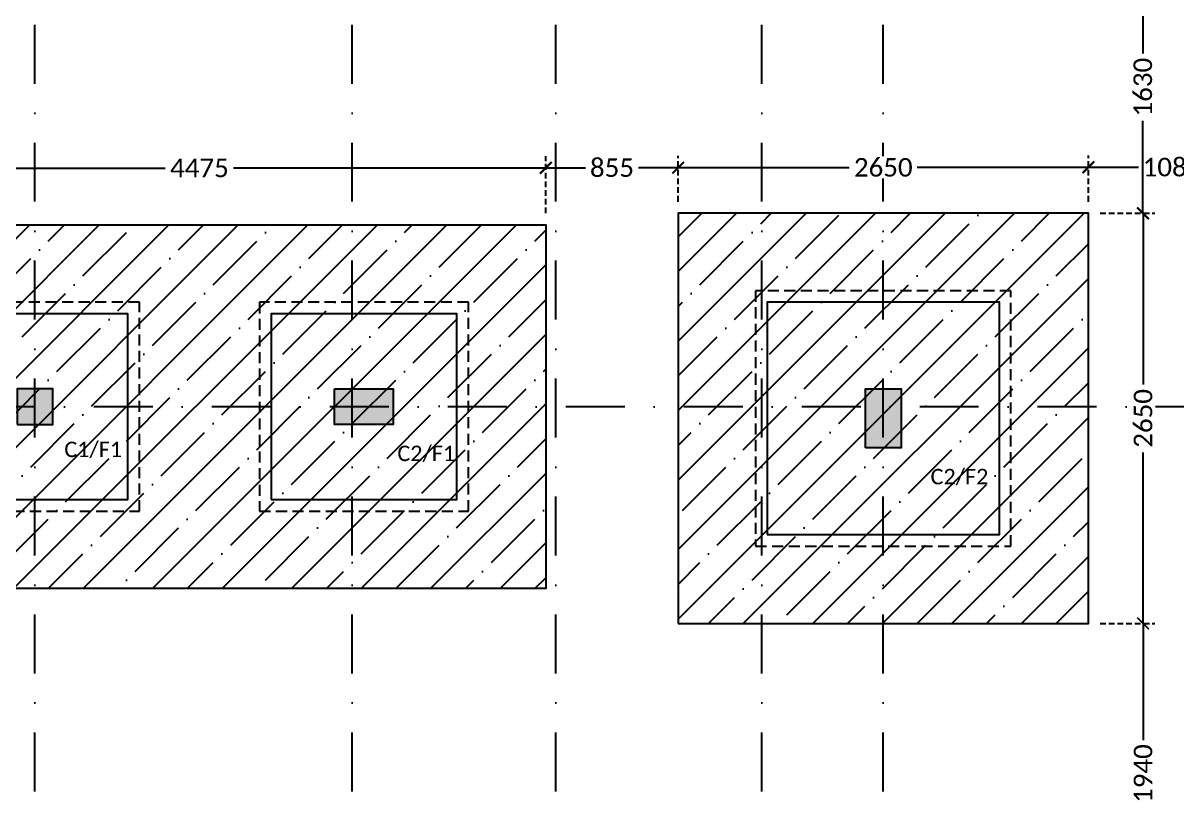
# Model space of a CAD drawing. Header units: millimetres. Extents: x -176651 to 388869, y -18959 to 486614.
# Drawn here: x 225611 to 233064, y 268263 to 273224 of the extents above; entities that cross this region are included whole.
import ezdxf
from ezdxf.xclip import XClip

# ---------------------------------------------------------------- set-up
doc = ezdxf.new("R2010")
doc.units = ezdxf.units.MM
doc.header["$LTSCALE"] = 150
doc.header["$XCLIPFRAME"] = 2
for name, pattern in [('3BHK-W(SB)$0$HIDDEN', [0.375, 0.25, -0.125]), ('DASHDOTX2', [50.8, 25.4, -12.7, 0, -12.7]), ('HIDDEN2', [4.7625, 3.175, -1.5875])]:
    doc.linetypes.add(name, pattern=pattern)
for name, color, linetype in [('ad-Column', 3, 'Continuous'), ('ad-Column Hatch', 125, 'Continuous'), ('ad-Footing line', 2, 'Continuous'), ('ad-Grid', 8, 'DASHDOTX2'), ('ad-PCC line', 8, 'HIDDEN2'), ('ad-Road', 2, 'Continuous'), ('ad-Road Hatch', 8, 'Continuous'), ('ad-Wall hatch', 8, 'Continuous')]:
    doc.layers.add(name, color=color, linetype=linetype)
for name, color, linetype, true_color in [('ad-Dimension', 5, 'Continuous', 0x0000ff), ('ad-Footing Excavation', 30, 'Continuous', 0xff7f00), ('ad-Foundation text', 6, 'Continuous', 0xff00ff)]:
    doc.layers.add(name, color=color, linetype=linetype, true_color=true_color)
doc.styles.get("Standard").update_dxf_attribs({"font": 'calibril.ttf'})
doc.dimstyles.new('A-75-DIM-INT (Framing)', dxfattribs={"dimscale": 100, "dimtxt": 1.6, "dimasz": 1, "dimexe": 1, "dimexo": 1, "dimgap": 0.5, "dimtad": 0, "dimdec": 0, "dimdsep": 46, "dimtxsty": 'Standard', "dimblk": 'ARCHTICK', "dimcen": 0.025, "dimclrd": 5, "dimclre": 5, "dimclrt": 256, "dimazin": 2, "dimtfac": 1, "dimtdec": 0, "dimtmove": 1, "dimatfit": 0, "dimldrblk": 'ARCHTICK', "dimfxl": 1, "dimfxlon": 1, "dimtfill": 1, "dimtolj": 1, "dimtzin": 0, "dimarcsym": 0})
pattern_1 = [(45, (-179236.65, -172034.9), (-224.5064, 224.5064), []), (45, (-179012.14, -172034.9), (-224.5064, 224.5064), [396.875, -79.375, 0, -79.375])]

# ---------------------------------------------------------------- blocks, each defined once
blk = doc.blocks.new('A$C4fb60e89')
at = {"layer": 'ad-Road Hatch', "ltscale": 5, "transparency": 33554687}
h = blk.add_hatch(dxfattribs=at)
h.set_pattern_fill('AR-HBONE', color=256, scale=15)
h.set_pattern_definition([(45, (-193247.7, -428758.8), (0, 2155.2615), [4572, -1524]), (135, (-192170.1, -427681.1), (2e-13, 2155.2615), [4572, -1524])])
h.paths.add_polyline_path([(175594.5, -250241), (169177.9, -249341.1), (167473.5, -249057.1), (167473.5, -138693.9), (101313.5, -138693.9), (101313.5, -199953.9), (101307.7, -237994.6), (101040.4, -268291), (101007.7, -280967.7), (101066.4, -293683.6), (101242.5, -311127.2), (100909.9, -319343.6), (100949.1, -333937.5), (100668.7, -366959.6), (100727.3, -390982.9), (100668.7, -404585.6), (100538.2, -420418.5), (100466.5, -428758.8), (92426.2, -427265.5), (92163.5, -427209.5), (92163.5, -321453.9), (24803.5, -321453.9), (24803.5, -412960.5), (15653.5, -411028.6), (15653.5, -321452.2), (-19535.1, -321452.2), (-34427.5, -319476.7), (-65207.4, -315394.6), (-171770.1, -301268.1), (-185853.9, -298333.1), (-193247.7, -296831.5), (-193244, -292907.6), (-191913.8, -285219.4), (-191838.8, -284678.8), (-183397.4, -286393.2), (-169722.9, -289242.8), (-53141.2, -304697.5), (-18730.1, -309262.2), (15653.3, -309262.2), (15653.5, 703.4), (24803.5, 1114.6), (24803.5, -129543.9), (92163.5, -129543.9), (92163.5, 15133.3), (101313.5, 17712.8), (101313.5, -129543.9), (167473.5, -129543.9), (167473.5, 35551.6), (175738, 37855), (175848.8, 28595.3), (175835.8, 25947.4), (175777.1, 14040.5), (175855.3, 2315.8), (175659.7, -18036.1), (175731.4, -34038.6), (175718.4, -46839.2), (175672.7, -63402.4), (175816.2, -82071.9), (175542.3, -106356), (175490.2, -124640.8), (175574.9, -145018.8), (175731.4, -168892), (175796.6, -181268.8), (175796.6, -192667.4), (175744.5, -208200.3), (175829.2, -223276.8), (175887.9, -234871.1)])
h.paths.add_polyline_path([(24803.5, -309263.9), (92163.5, -309263.9), (92163.5, -138693.9), (24803.5, -138693.9)], flags=16)
blk = doc.blocks.new("Plot's Boundary")
at = {"layer": 'ad-Road', "ltscale": 5}
blk.add_blockref('A$C4fb60e89', (191838.8, 428758.8), dxfattribs=at)
blk = doc.blocks.new('1625W_Grid')
at = {"layer": 'ad-Grid', "ltscale": 0.1}
for points in [[(3298.6, -3643.6), (3298.6, -3393.6), (2945, -3190), (2945, 15870), (3298.6, 16073.6), (3298.6, 16323.6)], [(7993.6, -3643.6), (7993.6, -3393.6), (7640, -3190), (7640, 15870), (7993.6, 16073.6), (7993.6, 16323.6)], [(4995, -3190), (4995, 15870)], [(6310, -3190), (6310, 15870)], [(8425, -3190), (8425, 15870)], [(15900, 4630), (-3780, 4630)]]:
    blk.add_lwpolyline(points, dxfattribs=at)
blk = doc.blocks.new('zw$6AA0')
at = {"layer": 'ad-Column Hatch', "transparency": 33554687}
h = blk.add_hatch(color=256, dxfattribs=at)
h.dxf.hatch_style = 1
h.paths.add_polyline_path([(0, -230), (380, -230), (380, 0), (0, 0)])
at = {"layer": 'ad-Column'}
blk.add_lwpolyline([(0, -230), (380, -230), (380, 0), (0, 0)], close=True, dxfattribs=at)
blk = doc.blocks.new('zw$C199')
at = {"layer": 'ad-Column Hatch', "transparency": 33554687}
h = blk.add_hatch(color=256, dxfattribs=at)
h.dxf.hatch_style = 1
h.paths.add_polyline_path([(0, 0), (230, 0), (230, 230), (0, 230)])
at = {"layer": 'ad-Column'}
blk.add_lwpolyline([(0, 0), (230, 0), (230, 230), (0, 230)], close=True, dxfattribs=at)
blk = doc.blocks.new('1625W_Columns')
at = {"layer": 'ad-Column', "rotation": 359.9999999999999}
blk.add_blockref('zw$C199', (2830, 4515), dxfattribs=at)
at = {"layer": 'ad-Column', "xscale": -1}
for p, rotation in [((4880, 4515), 180), ((8540, 4365), 270)]:
    blk.add_blockref('zw$6AA0', p, dxfattribs=dict(at, rotation=rotation))
blk = doc.blocks.new('A$C26f4352e')
at = {"layer": 'ad-Foundation text', "char_height": 100, "width": 349.312, "attachment_point": 5}
for s, insert in [('\\pxt5;C1/F1', (-8798.6, -9268.7)), ('\\pxt5;C2/F1', (-6647.1, -9294.5)), ('\\pxt5;C2/F2', (-3203, -9444.5))]:
    blk.add_mtext(s, dxfattribs=dict(at, insert=insert))
blk = doc.blocks.new('A$Cf8271b05')
at = {"layer": 'ad-Footing line'}
for points in [[(7675, -9585), (9175, -9585), (9175, -8085), (7675, -8085)], [(2345, -9360), (3545, -9360), (3545, -8160), (2345, -8160)], [(4470, -9360), (5670, -9360), (5670, -8160), (4470, -8160)]]:
    blk.add_lwpolyline(points, close=True, dxfattribs=at)
at = {"layer": 'ad-PCC line', "ltscale": 0.15}
for points in [[(7600, -9660), (9250, -9660), (9250, -8010), (7600, -8010)], [(2270, -9435), (3620, -9435), (3620, -8085), (2270, -8085)], [(4395, -9435), (5745, -9435), (5745, -8085), (4395, -8085)]]:
    blk.add_lwpolyline(points, close=True, dxfattribs=at)
blk = doc.blocks.new('1625W_Footing Layout')
ref = blk.add_blockref("Plot's Boundary", (0, 0))
XClip(ref).set_block_clipping_path([(211642.2775057808, 255014.8999686334), (255322.2775057808, 295064.8999686334)])
blk.add_blockref('1625W_Grid', (222742.3, 266114.9))
for name, p in [('A$Cf8271b05', (222742.3, 279504.9)), ('1625W_Columns', (222742.3, 266114.9))]:
    blk.add_blockref(name, p)
at = {"layer": 'ad-Foundation text'}
blk.add_blockref('A$C26f4352e', (234862.3, 279734.9), dxfattribs=at)
blk = doc.blocks.new('A$Cc8ad2c65')
at = {"layer": 'ad-Wall hatch', "transparency": 33554687}
h = blk.add_hatch(dxfattribs=at)
h.set_pattern_fill('ANSI35', color=256, scale=50)
h.set_pattern_definition(pattern_1)
h.paths.add_polyline_path([(7100, -10160), (9750, -10160), (9750, -7510), (7100, -7510)])
h = blk.add_hatch(dxfattribs=at)
h.set_pattern_fill('ANSI35', color=256, scale=50)
h.set_pattern_definition(pattern_1)
h.paths.add_polyline_path([(1770, -7585), (6245, -7585), (6245, -9935), (1770, -9935)])
at = {"layer": 'ad-Footing Excavation'}
for points in [[(7100, -10160), (9750, -10160), (9750, -7510), (7100, -7510)], [(1770, -7585), (6245, -7585), (6245, -9935), (1770, -9935)]]:
    blk.add_lwpolyline(points, close=True, dxfattribs=at)
blk = doc.blocks.new('_ArchTick')
at = {"color": 0, "linetype": 'ByBlock', "const_width": 0.15}
blk.add_lwpolyline([(-0.5, -0.5), (0.5, 0.5)], dxfattribs=at)
blk = doc.blocks.new('*D34')
at = {"layer": 'ad-Dimension', "linetype": '3BHK-W(SB)$0$HIDDEN', "lineweight": -2, "transparency": 16777216}
for p, q in [((11695, -10840), (12048.4, -10840)), ((11470, -12780), (12048.4, -12780))]:
    blk.add_line(p, q, dxfattribs=at)
at = {"layer": 'ad-Dimension', "lineweight": -2, "transparency": 16777216}
for p, q in [((11973.4, -10840), (11973.4, -11593.2)), ((11973.4, -12780), (11973.4, -12026.8))]:
    blk.add_line(p, q, dxfattribs=at)
at = {"layer": 'Defpoints', "color": 0, "transparency": 16777216}
for p in [(11620, -10840), (11973.4, -10840), (11395, -12780)]:
    blk.add_point(p, dxfattribs=at)
at = {"layer": 'ad-Dimension', "lineweight": -2, "transparency": 16777216, "xscale": 75, "yscale": 75, "zscale": 75}
for p, rotation in [((11973.4, -10840), 90), ((11973.4, -12780), 270)]:
    blk.add_blockref('_ArchTick', p, dxfattribs=dict(at, rotation=rotation))
at = {"layer": 'ad-Dimension', "transparency": 16777216, "insert": (11973.4, -11810), "char_height": 120, "attachment_point": 5, "rotation": 90, "bg_fill": 3, "box_fill_scale": 1.1, "bg_fill_color": 257, "bg_fill_transparency": 0}
blk.add_mtext('\\A1;1940', dxfattribs=at)
blk = doc.blocks.new('*D35')
at = {"layer": 'ad-Dimension', "linetype": '3BHK-W(SB)$0$HIDDEN', "lineweight": -2, "transparency": 16777216}
for p, q in [((11695, -8190), (12048.4, -8190)), ((11695, -10840), (12048.4, -10840))]:
    blk.add_line(p, q, dxfattribs=at)
at = {"layer": 'ad-Dimension', "lineweight": -2, "transparency": 16777216}
for p, q in [((11973.4, -8190), (11973.4, -9295.4)), ((11973.4, -10840), (11973.4, -9734.6))]:
    blk.add_line(p, q, dxfattribs=at)
at = {"layer": 'Defpoints', "color": 0, "transparency": 16777216}
for p in [(11620, -8190), (11973.4, -8190), (11620, -10840)]:
    blk.add_point(p, dxfattribs=at)
at = {"layer": 'ad-Dimension', "lineweight": -2, "transparency": 16777216, "xscale": 75, "yscale": 75, "zscale": 75}
for p, rotation in [((11973.4, -8190), 90), ((11973.4, -10840), 270)]:
    blk.add_blockref('_ArchTick', p, dxfattribs=dict(at, rotation=rotation))
at = {"layer": 'ad-Dimension', "transparency": 16777216, "insert": (11973.4, -9515), "char_height": 120, "attachment_point": 5, "rotation": 90, "bg_fill": 3, "box_fill_scale": 1.1, "bg_fill_color": 257, "bg_fill_transparency": 0}
blk.add_mtext('\\A1;2650', dxfattribs=at)
blk = doc.blocks.new('*D44')
at = {"layer": 'ad-Dimension', "linetype": '3BHK-W(SB)$0$HIDDEN', "lineweight": -2, "transparency": 16777216}
for p, q in [((8970, -8115), (8970, -7818.7)), ((11620, -8115), (11620, -7818.7))]:
    blk.add_line(p, q, dxfattribs=at)
at = {"layer": 'ad-Dimension', "lineweight": -2, "transparency": 16777216}
for p, q in [((8970, -7893.7), (10075.4, -7893.7)), ((11620, -7893.7), (10514.6, -7893.7))]:
    blk.add_line(p, q, dxfattribs=at)
at = {"layer": 'Defpoints', "color": 0, "transparency": 16777216}
for p in [(8970, -7893.7), (8970, -8190), (11620, -8190)]:
    blk.add_point(p, dxfattribs=at)
at = {"layer": 'ad-Dimension', "lineweight": -2, "transparency": 16777216, "xscale": 75, "yscale": 75, "zscale": 75, "rotation": 180}
blk.add_blockref('_ArchTick', (8970, -7893.7), dxfattribs=at)
at = {"layer": 'ad-Dimension', "lineweight": -2, "transparency": 16777216, "xscale": 75, "yscale": 75, "zscale": 75}
blk.add_blockref('_ArchTick', (11620, -7893.7), dxfattribs=at)
at = {"layer": 'ad-Dimension', "transparency": 16777216, "insert": (10295, -7893.7), "char_height": 120, "attachment_point": 5, "bg_fill": 3, "box_fill_scale": 1.1, "bg_fill_color": 257, "bg_fill_transparency": 0}
blk.add_mtext('\\A1;2650', dxfattribs=at)
blk = doc.blocks.new('*D45')
at = {"layer": 'ad-Dimension', "linetype": '3BHK-W(SB)$0$HIDDEN', "lineweight": -2, "transparency": 16777216}
for p, q in [((11620, -8115), (11620, -7816.9)), ((12700, -8225), (12700, -7816.9))]:
    blk.add_line(p, q, dxfattribs=at)
at = {"layer": 'ad-Dimension', "lineweight": -2, "transparency": 16777216}
for p, q in [((11620, -7891.9), (11943.2, -7891.9)), ((12700, -7891.9), (12376.8, -7891.9))]:
    blk.add_line(p, q, dxfattribs=at)
at = {"layer": 'Defpoints', "color": 0, "transparency": 16777216}
for p in [(12700, -7891.9), (11620, -8190), (12700, -8300)]:
    blk.add_point(p, dxfattribs=at)
at = {"layer": 'ad-Dimension', "lineweight": -2, "transparency": 16777216, "xscale": 75, "yscale": 75, "zscale": 75, "rotation": 180}
blk.add_blockref('_ArchTick', (11620, -7891.9), dxfattribs=at)
at = {"layer": 'ad-Dimension', "lineweight": -2, "transparency": 16777216, "xscale": 75, "yscale": 75, "zscale": 75}
blk.add_blockref('_ArchTick', (12700, -7891.9), dxfattribs=at)
at = {"layer": 'ad-Dimension', "transparency": 16777216, "insert": (12160, -7891.9), "char_height": 120, "attachment_point": 5, "bg_fill": 3, "box_fill_scale": 1.1, "bg_fill_color": 257, "bg_fill_transparency": 0}
blk.add_mtext('\\A1;1080', dxfattribs=at)
blk = doc.blocks.new('*D75')
at = {"layer": 'ad-Dimension', "linetype": '3BHK-W(SB)$0$HIDDEN', "lineweight": -2, "transparency": 16777216}
for p, q in [((8115, -8190), (8115, -7820.6)), ((8970, -8115), (8970, -7820.6))]:
    blk.add_line(p, q, dxfattribs=at)
at = {"layer": 'ad-Dimension', "lineweight": -2, "transparency": 16777216}
for p, q in [((8115, -7895.6), (8371.8, -7895.6)), ((8970, -7895.6), (8713.2, -7895.6))]:
    blk.add_line(p, q, dxfattribs=at)
at = {"layer": 'Defpoints', "color": 0, "transparency": 16777216}
for p in [(8970, -7895.6), (8970, -8190), (8115, -8265)]:
    blk.add_point(p, dxfattribs=at)
at = {"layer": 'ad-Dimension', "lineweight": -2, "transparency": 16777216, "xscale": 75, "yscale": 75, "zscale": 75, "rotation": 180}
blk.add_blockref('_ArchTick', (8115, -7895.6), dxfattribs=at)
at = {"layer": 'ad-Dimension', "lineweight": -2, "transparency": 16777216, "xscale": 75, "yscale": 75, "zscale": 75}
blk.add_blockref('_ArchTick', (8970, -7895.6), dxfattribs=at)
at = {"layer": 'ad-Dimension', "transparency": 16777216, "insert": (8542.5, -7895.6), "char_height": 120, "attachment_point": 5, "bg_fill": 3, "box_fill_scale": 1.1, "bg_fill_color": 257, "bg_fill_transparency": 0}
blk.add_mtext('\\A1;855', dxfattribs=at)
blk = doc.blocks.new('*D76')
at = {"layer": 'ad-Dimension', "linetype": '3BHK-W(SB)$0$HIDDEN', "lineweight": -2, "transparency": 16777216}
for p, q in [((3640, -8190), (3640, -7822.5)), ((8115, -8190), (8115, -7822.5))]:
    blk.add_line(p, q, dxfattribs=at)
at = {"layer": 'ad-Dimension', "lineweight": -2, "transparency": 16777216}
for p, q in [((3640, -7897.5), (5657.1, -7897.5)), ((8115, -7897.5), (6097.9, -7897.5))]:
    blk.add_line(p, q, dxfattribs=at)
at = {"layer": 'Defpoints', "color": 0, "transparency": 16777216}
for p in [(3640, -7897.5), (3640, -8265), (8115, -8265)]:
    blk.add_point(p, dxfattribs=at)
at = {"layer": 'ad-Dimension', "lineweight": -2, "transparency": 16777216, "xscale": 75, "yscale": 75, "zscale": 75, "rotation": 180}
blk.add_blockref('_ArchTick', (3640, -7897.5), dxfattribs=at)
at = {"layer": 'ad-Dimension', "lineweight": -2, "transparency": 16777216, "xscale": 75, "yscale": 75, "zscale": 75}
blk.add_blockref('_ArchTick', (8115, -7897.5), dxfattribs=at)
at = {"layer": 'ad-Dimension', "transparency": 16777216, "insert": (5877.5, -7897.5), "char_height": 120, "attachment_point": 5, "bg_fill": 3, "box_fill_scale": 1.1, "bg_fill_color": 257, "bg_fill_transparency": 0}
blk.add_mtext('\\A1;4475', dxfattribs=at)
blk = doc.blocks.new('*D87')
at = {"layer": 'ad-Dimension', "linetype": '3BHK-W(SB)$0$HIDDEN', "lineweight": -2, "transparency": 16777216}
for p, q in [((11221.6, -6560), (12046.6, -6560)), ((11695, -8190), (12046.6, -8190))]:
    blk.add_line(p, q, dxfattribs=at)
at = {"layer": 'ad-Dimension', "lineweight": -2, "transparency": 16777216}
for p, q in [((11971.6, -6560), (11971.6, -7158.2)), ((11971.6, -8190), (11971.6, -7591.8))]:
    blk.add_line(p, q, dxfattribs=at)
at = {"layer": 'Defpoints', "color": 0, "transparency": 16777216}
for p in [(10835, -6560), (11971.6, -6560), (11620, -8190)]:
    blk.add_point(p, dxfattribs=at)
at = {"layer": 'ad-Dimension', "lineweight": -2, "transparency": 16777216, "xscale": 75, "yscale": 75, "zscale": 75}
for p, rotation in [((11971.6, -6560), 90), ((11971.6, -8190), 270)]:
    blk.add_blockref('_ArchTick', p, dxfattribs=dict(at, rotation=rotation))
at = {"layer": 'ad-Dimension', "transparency": 16777216, "insert": (11971.6, -7375), "char_height": 120, "attachment_point": 5, "rotation": 90, "bg_fill": 3, "box_fill_scale": 1.1, "bg_fill_color": 257, "bg_fill_transparency": 0}
blk.add_mtext('\\A1;1630', dxfattribs=at)
blk = doc.blocks.new('A$C67460cae')
at = {"layer": 'ad-Dimension'}
dim = blk.add_linear_dim(base=(8970, -7893.7), p1=(11620, -8190), p2=(8970, -8190), dimstyle='A-75-DIM-INT (Framing)', override={"dimscale": 75, "dimclrd": 256, "dimclre": 256, "dimfxl": 10}, dxfattribs=at)
dim.commit()
dim.dimension.update_dxf_attribs({"geometry": '*D44', "text_midpoint": (10295, -7893.7)})
dim = blk.add_linear_dim(base=(11973.4, -10840), p1=(11395, -12780), p2=(11620, -10840), angle=90, dimstyle='A-75-DIM-INT (Framing)', override={"dimscale": 75, "dimclrd": 256, "dimclre": 256, "dimfxl": 10}, dxfattribs=at)
dim.commit()
dim.dimension.update_dxf_attribs({"geometry": '*D34', "text_midpoint": (11973.4, -11810)})
for base, p1, p2, picture, middle in [((8970, -7895.6), (8115, -8265), (8970, -8190), '*D75', (8542.5, -7895.6)), ((12700, -7891.9), (11620, -8190), (12700, -8300), '*D45', (12160, -7891.9))]:
    dim = blk.add_linear_dim(base=base, p1=p1, p2=p2, dimstyle='A-75-DIM-INT (Framing)', override={"dimscale": 75, "dimclrd": 256, "dimclre": 256, "dimfxl": 10}, dxfattribs=at)
    dim.commit()
    dim.dimension.update_dxf_attribs({"geometry": picture, "text_midpoint": middle})
dim = blk.add_linear_dim(base=(3640, -7897.5), p1=(8115, -8265), p2=(3640, -8265), dimstyle='A-75-DIM-INT (Framing)', override={"dimscale": 75, "dimclrd": 256, "dimclre": 256, "dimfxl": 10}, dxfattribs=at)
dim.commit()
dim.dimension.update_dxf_attribs({"geometry": '*D76', "text_midpoint": (5877.5, -7897.5)})
dim = blk.add_linear_dim(base=(11973.4, -8190), p1=(11620, -10840), p2=(11620, -8190), angle=90, dimstyle='A-75-DIM-INT (Framing)', override={"dimscale": 75, "dimclrd": 256, "dimclre": 256, "dimfxl": 10}, dxfattribs=at)
dim.commit()
dim.dimension.update_dxf_attribs({"geometry": '*D35', "text_midpoint": (11973.4, -9515)})
dim = blk.add_linear_dim(base=(11971.6, -6560), p1=(11620, -8190), p2=(10835, -6560), angle=90, dimstyle='A-75-DIM-INT (Framing)', override={"dimscale": 75, "dimclrd": 256, "dimclre": 256, "dimfxl": 10}, dxfattribs=at)
dim.commit()
dim.dimension.update_dxf_attribs({"geometry": '*D87', "text_midpoint": (11971.6, -7375)})

msp = doc.modelspace()

# ---------------------------------------------------------------- block references
ref = msp.add_blockref('1625W_Footing Layout', (0, 0))
XClip(ref).set_block_clipping_path([(-176651.2716480088, -2838.4650931536), (388868.7283519913, 486613.8052760336)])

# ---------------------------------------------------------------- next in the draw order: block references
at = {"layer": 'ad-Footing Excavation'}
msp.add_blockref('A$Cc8ad2c65', (222742.3, 279504.9), dxfattribs=at)

# ---------------------------------------------------------------- next in the draw order: block references
at = {"layer": 'ad-Dimension'}
msp.add_blockref('A$C67460cae', (220872.3, 280184.9), dxfattribs=at)

doc.saveas('drawing.dxf')
